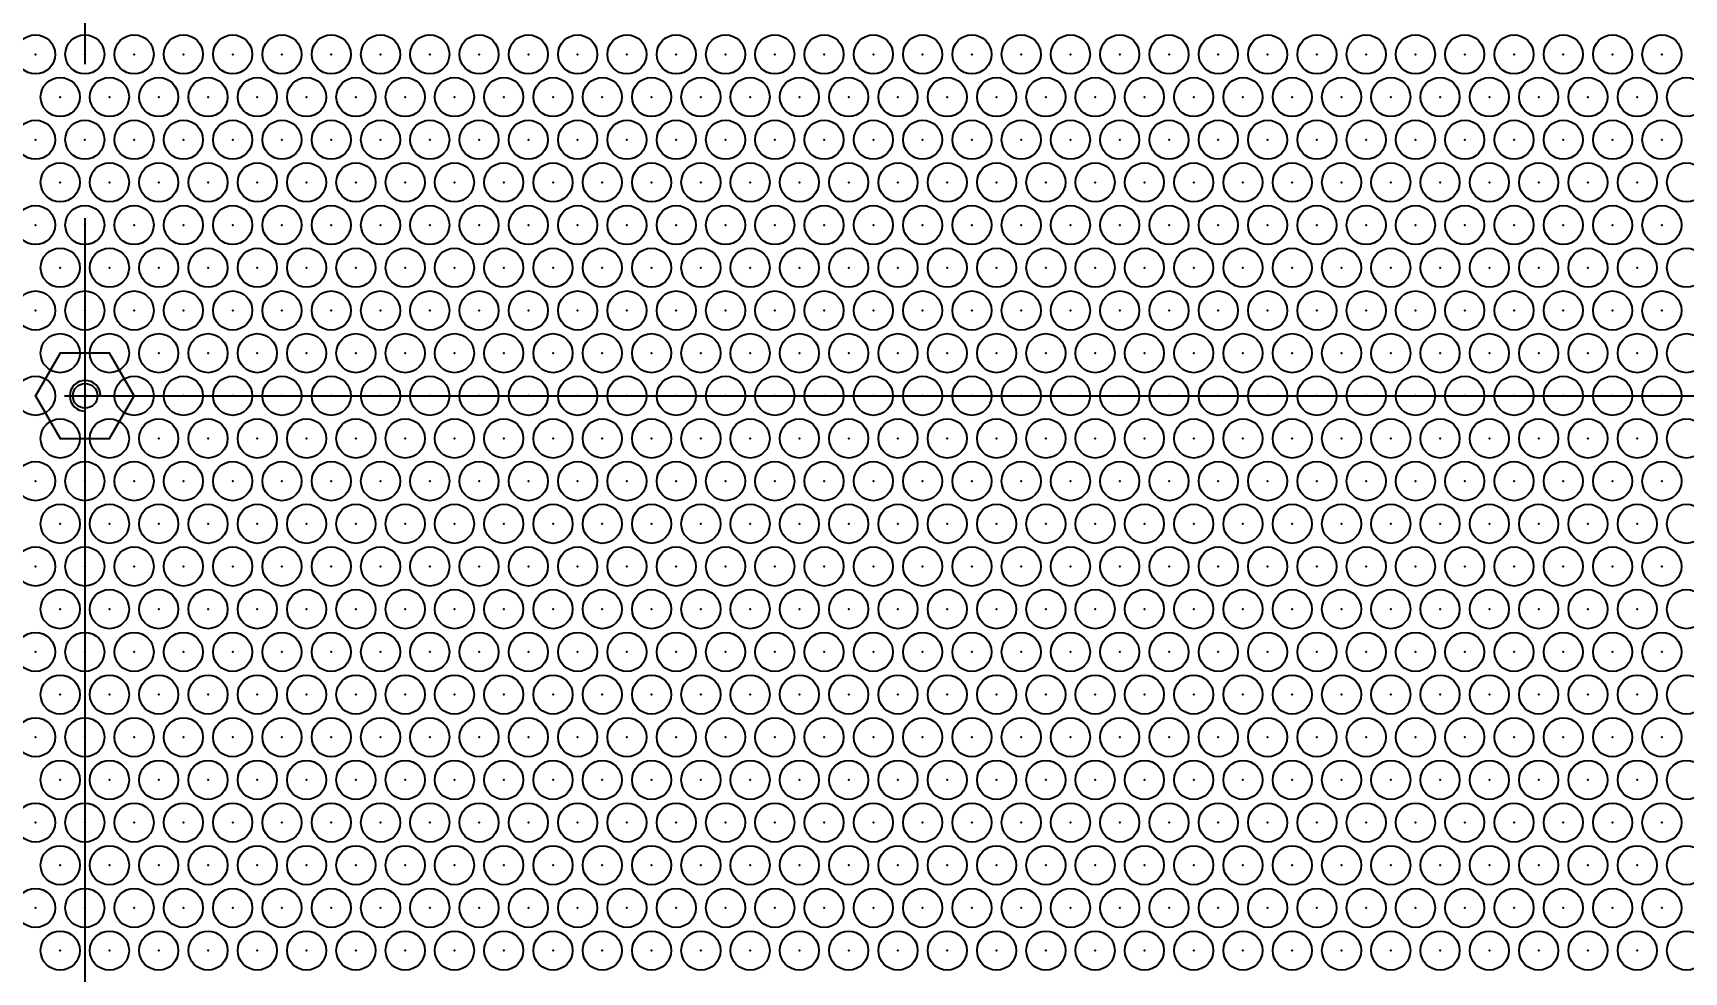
# Model space of a CAD drawing. Extents: x 193 to 9179, y 3 to 6441.
# Drawn here: x 2261 to 3333, y 4410 to 5020 of the extents above; entities that cross this region are included whole.
import ezdxf

# ---------------------------------------------------------------- set-up
doc = ezdxf.new("R2010")
doc.units = 0
doc.header["$LTSCALE"] = 400
doc.header["$MEASUREMENT"] = 0
doc.linetypes.add('CENTER', pattern=[2, 1.25, -0.25, 0.25, -0.25])
for name, color, linetype in [('1', 1, 'CENTER'), ('3', 3, 'CONTINUOUS'), ('4', 4, 'CONTINUOUS')]:
    doc.layers.add(name, color=color, linetype=linetype)
doc.styles.add('ROMANS', font='romans.shx', dxfattribs={"bigfont": 'whgtxt.shx'})

msp = doc.modelspace()

# ---------------------------------------------------------------- linework, layer by layer
at = {"layer": '1'}
msp.add_line((2294.9, 5699.9), (2294.9, 2781.2), dxfattribs=at)
at = {"layer": '3', "linetype": 'CENTER'}
for p, q in [((2278.9, 4812.3), (2262.9, 4784.6)), ((2310.9, 4812.3), (2278.9, 4812.3)), ((2326.9, 4784.6), (2310.9, 4812.3)), ((2262.9, 4784.6), (2278.9, 4756.9)), ((2310.9, 4756.9), (2326.9, 4784.6)), ((2278.9, 4756.9), (2310.9, 4756.9))]:
    msp.add_line(p, q, dxfattribs=at)
at = {"layer": '3'}
for centre, radius in [((2294.9, 4341.2), 1330.2), ((2295.1, 4784.6), 8)]:
    msp.add_circle(centre, radius, dxfattribs=at)
at = {"layer": '4'}
msp.add_line((2295.1, 4769.2), (2295.1, 4800.9), dxfattribs=at)
at = {"layer": '4', "color": 4}
for p, q in [((2281.8, 4784.6), (2310.3, 4784.6)), ((2296.2, 4784.6), (3514.6, 4784.6))]:
    msp.add_line(p, q, dxfattribs=at)
at = {"layer": '4'}
for centre in [(2262.9, 5006.3), (2294.9, 5006.3), (2326.9, 5006.3), (2358.9, 5006.3), (2390.9, 5006.3), (2422.9, 5006.3), (2454.9, 5006.3), (2486.9, 5006.3), (2518.9, 5006.3), (2550.9, 5006.3), (2582.9, 5006.3), (2614.9, 5006.3), (2646.9, 5006.3), (2678.9, 5006.3), (2710.9, 5006.3), (2742.9, 5006.3), (2774.9, 5006.3), (2806.9, 5006.3), (2838.9, 5006.3), (2870.9, 5006.3), (2902.9, 5006.3), (2934.9, 5006.3), (2966.9, 5006.3), (2998.9, 5006.3), (3030.9, 5006.3), (3062.9, 5006.3), (3094.9, 5006.3), (3126.9, 5006.3), (3158.9, 5006.3), (3190.9, 5006.3), (3222.9, 5006.3), (3254.9, 5006.3), (3286.9, 5006.3), (3318.9, 5006.3), (2278.9, 4978.6), (2310.9, 4978.6), (2342.9, 4978.6), (2374.9, 4978.6), (2406.9, 4978.6), (2438.9, 4978.6), (2470.9, 4978.6), (2502.9, 4978.6), (2534.9, 4978.6), (2566.9, 4978.6), (2598.9, 4978.6), (2630.9, 4978.6), (2662.9, 4978.6), (2694.9, 4978.6), (2726.9, 4978.6), (2758.9, 4978.6), (2790.9, 4978.6), (2822.9, 4978.6), (2854.9, 4978.6), (2886.9, 4978.6), (2918.9, 4978.6), (2950.9, 4978.6), (2982.9, 4978.6), (3014.9, 4978.6), (3046.9, 4978.6), (3078.9, 4978.6), (3110.9, 4978.6), (3142.9, 4978.6), (3174.9, 4978.6), (3206.9, 4978.6), (3238.9, 4978.6), (3270.9, 4978.6), (3302.9, 4978.6), (3334.9, 4978.6), (2262.9, 4950.9), (2294.9, 4950.9), (2326.9, 4950.9), (2358.9, 4950.9), (2390.9, 4950.9), (2422.9, 4950.9), (2454.9, 4950.9), (2486.9, 4950.9), (2518.9, 4950.9), (2550.9, 4950.9), (2582.9, 4950.9), (2614.9, 4950.9), (2646.9, 4950.9), (2678.9, 4950.9), (2710.9, 4950.9), (2742.9, 4950.9), (2774.9, 4950.9), (2806.9, 4950.9), (2838.9, 4950.9), (2870.9, 4950.9), (2902.9, 4950.9), (2934.9, 4950.9), (2966.9, 4950.9), (2998.9, 4950.9), (3030.9, 4950.9), (3062.9, 4950.9), (3094.9, 4950.9), (3126.9, 4950.9), (3158.9, 4950.9), (3190.9, 4950.9), (3222.9, 4950.9), (3254.9, 4950.9), (3286.9, 4950.9), (3318.9, 4950.9), (2278.9, 4923.2), (2310.9, 4923.2), (2342.9, 4923.2), (2374.9, 4923.2), (2406.9, 4923.2), (2438.9, 4923.2), (2470.9, 4923.2), (2502.9, 4923.2), (2534.9, 4923.2), (2566.9, 4923.2), (2598.9, 4923.2), (2630.9, 4923.2), (2662.9, 4923.2), (2694.9, 4923.2), (2726.9, 4923.2), (2758.9, 4923.2), (2790.9, 4923.2), (2822.9, 4923.2), (2854.9, 4923.2), (2886.9, 4923.2), (2918.9, 4923.2), (2950.9, 4923.2), (2982.9, 4923.2), (3014.9, 4923.2), (3046.9, 4923.2), (3078.9, 4923.2), (3110.9, 4923.2), (3142.9, 4923.2), (3174.9, 4923.2), (3206.9, 4923.2), (3238.9, 4923.2), (3270.9, 4923.2), (3302.9, 4923.2), (3334.9, 4923.2), (2262.9, 4895.5), (2294.9, 4895.5), (2326.9, 4895.5), (2358.9, 4895.5), (2390.9, 4895.5), (2422.9, 4895.5), (2454.9, 4895.5), (2486.9, 4895.5), (2518.9, 4895.5), (2550.9, 4895.5), (2582.9, 4895.5), (2614.9, 4895.5), (2646.9, 4895.5), (2678.9, 4895.5), (2710.9, 4895.5), (2742.9, 4895.5), (2774.9, 4895.5), (2806.9, 4895.5), (2838.9, 4895.5), (2870.9, 4895.5), (2902.9, 4895.5), (2934.9, 4895.5), (2966.9, 4895.5), (2998.9, 4895.5), (3030.9, 4895.5), (3062.9, 4895.5), (3094.9, 4895.5), (3126.9, 4895.5), (3158.9, 4895.5), (3190.9, 4895.5), (3222.9, 4895.5), (3254.9, 4895.5), (3286.9, 4895.5), (3318.9, 4895.5), (2278.9, 4867.8), (2310.9, 4867.8), (2342.9, 4867.8), (2374.9, 4867.8), (2406.9, 4867.8), (2438.9, 4867.8), (2470.9, 4867.8), (2502.9, 4867.8), (2534.9, 4867.8), (2566.9, 4867.8), (2598.9, 4867.8), (2630.9, 4867.8), (2662.9, 4867.8), (2694.9, 4867.8), (2726.9, 4867.8), (2758.9, 4867.8), (2790.9, 4867.8), (2822.9, 4867.8), (2854.9, 4867.8), (2886.9, 4867.8), (2918.9, 4867.8), (2950.9, 4867.8), (2982.9, 4867.8), (3014.9, 4867.8), (3046.9, 4867.8), (3078.9, 4867.8), (3110.9, 4867.8), (3142.9, 4867.8), (3174.9, 4867.8), (3206.9, 4867.8), (3238.9, 4867.8), (3270.9, 4867.8), (3302.9, 4867.8), (3334.9, 4867.8), (2262.9, 4840), (2294.9, 4840), (2326.9, 4840), (2358.9, 4840), (2390.9, 4840), (2422.9, 4840), (2454.9, 4840), (2486.9, 4840), (2518.9, 4840), (2550.9, 4840), (2582.9, 4840), (2614.9, 4840), (2646.9, 4840), (2678.9, 4840), (2710.9, 4840), (2742.9, 4840), (2774.9, 4840), (2806.9, 4840), (2838.9, 4840), (2870.9, 4840), (2902.9, 4840), (2934.9, 4840), (2966.9, 4840), (2998.9, 4840), (3030.9, 4840), (3062.9, 4840), (3094.9, 4840), (3126.9, 4840), (3158.9, 4840), (3190.9, 4840), (3222.9, 4840), (3254.9, 4840), (3286.9, 4840), (3318.9, 4840), (2278.9, 4812.3), (2310.9, 4812.3), (2342.9, 4812.3), (2374.9, 4812.3), (2406.9, 4812.3), (2438.9, 4812.3), (2470.9, 4812.3), (2502.9, 4812.3), (2534.9, 4812.3), (2566.9, 4812.3), (2598.9, 4812.3), (2630.9, 4812.3), (2662.9, 4812.3), (2694.9, 4812.3), (2726.9, 4812.3), (2758.9, 4812.3), (2790.9, 4812.3), (2822.9, 4812.3), (2854.9, 4812.3), (2886.9, 4812.3), (2918.9, 4812.3), (2950.9, 4812.3), (2982.9, 4812.3), (3014.9, 4812.3), (3046.9, 4812.3), (3078.9, 4812.3), (3110.9, 4812.3), (3142.9, 4812.3), (3174.9, 4812.3), (3206.9, 4812.3), (3238.9, 4812.3), (3270.9, 4812.3), (3302.9, 4812.3), (3334.9, 4812.3), (2262.9, 4784.6), (2326.9, 4784.6), (2358.9, 4784.6), (2390.9, 4784.6), (2422.9, 4784.6), (2454.9, 4784.6), (2486.9, 4784.6), (2518.9, 4784.6), (2550.9, 4784.6), (2582.9, 4784.6), (2614.9, 4784.6), (2646.9, 4784.6), (2678.9, 4784.6), (2710.9, 4784.6), (2742.9, 4784.6), (2774.9, 4784.6), (2806.9, 4784.6), (2838.9, 4784.6), (2870.9, 4784.6), (2902.9, 4784.6), (2934.9, 4784.6), (2966.9, 4784.6), (2998.9, 4784.6), (3030.9, 4784.6), (3062.9, 4784.6), (3094.9, 4784.6), (3126.9, 4784.6), (3158.9, 4784.6), (3190.9, 4784.6), (3222.9, 4784.6), (3254.9, 4784.6), (3286.9, 4784.6), (3318.9, 4784.6), (2278.9, 4756.9), (2310.9, 4756.9), (2342.9, 4756.9), (2374.9, 4756.9), (2406.9, 4756.9), (2438.9, 4756.9), (2470.9, 4756.9), (2502.9, 4756.9), (2534.9, 4756.9), (2566.9, 4756.9), (2598.9, 4756.9), (2630.9, 4756.9), (2662.9, 4756.9), (2694.9, 4756.9), (2726.9, 4756.9), (2758.9, 4756.9), (2790.9, 4756.9), (2822.9, 4756.9), (2854.9, 4756.9), (2886.9, 4756.9), (2918.9, 4756.9), (2950.9, 4756.9), (2982.9, 4756.9), (3014.9, 4756.9), (3046.9, 4756.9), (3078.9, 4756.9), (3110.9, 4756.9), (3142.9, 4756.9), (3174.9, 4756.9), (3206.9, 4756.9), (3238.9, 4756.9), (3270.9, 4756.9), (3302.9, 4756.9), (3334.9, 4756.9), (2262.9, 4729.2), (2294.9, 4729.2), (2326.9, 4729.2), (2358.9, 4729.2), (2390.9, 4729.2), (2422.9, 4729.2), (2454.9, 4729.2), (2486.9, 4729.2), (2518.9, 4729.2), (2550.9, 4729.2), (2582.9, 4729.2), (2614.9, 4729.2), (2646.9, 4729.2), (2678.9, 4729.2), (2710.9, 4729.2), (2742.9, 4729.2), (2774.9, 4729.2), (2806.9, 4729.2), (2838.9, 4729.2), (2870.9, 4729.2), (2902.9, 4729.2), (2934.9, 4729.2), (2966.9, 4729.2), (2998.9, 4729.2), (3030.9, 4729.2), (3062.9, 4729.2), (3094.9, 4729.2), (3126.9, 4729.2), (3158.9, 4729.2), (3190.9, 4729.2), (3222.9, 4729.2), (3254.9, 4729.2), (3286.9, 4729.2), (3318.9, 4729.2), (2278.9, 4701.5), (2310.9, 4701.5), (2342.9, 4701.5), (2374.9, 4701.5), (2406.9, 4701.5), (2438.9, 4701.5), (2470.9, 4701.5), (2502.9, 4701.5), (2534.9, 4701.5), (2566.9, 4701.5), (2598.9, 4701.5), (2630.9, 4701.5), (2662.9, 4701.5), (2694.9, 4701.5), (2726.9, 4701.5), (2758.9, 4701.5), (2790.9, 4701.5), (2822.9, 4701.5), (2854.9, 4701.5), (2886.9, 4701.5), (2918.9, 4701.5), (2950.9, 4701.5), (2982.9, 4701.5), (3014.9, 4701.5), (3046.9, 4701.5), (3078.9, 4701.5), (3110.9, 4701.5), (3142.9, 4701.5), (3174.9, 4701.5), (3206.9, 4701.5), (3238.9, 4701.5), (3270.9, 4701.5), (3302.9, 4701.5), (3334.9, 4701.5), (2262.9, 4673.8), (2294.9, 4673.8), (2326.9, 4673.8), (2358.9, 4673.8), (2390.9, 4673.8), (2422.9, 4673.8), (2454.9, 4673.8), (2486.9, 4673.8), (2518.9, 4673.8), (2550.9, 4673.8), (2582.9, 4673.8), (2614.9, 4673.8), (2646.9, 4673.8), (2678.9, 4673.8), (2710.9, 4673.8), (2742.9, 4673.8), (2774.9, 4673.8), (2806.9, 4673.8), (2838.9, 4673.8), (2870.9, 4673.8), (2902.9, 4673.8), (2934.9, 4673.8), (2966.9, 4673.8), (2998.9, 4673.8), (3030.9, 4673.8), (3062.9, 4673.8), (3094.9, 4673.8), (3126.9, 4673.8), (3158.9, 4673.8), (3190.9, 4673.8), (3222.9, 4673.8), (3254.9, 4673.8), (3286.9, 4673.8), (3318.9, 4673.8), (2278.9, 4646.1), (2310.9, 4646.1), (2342.9, 4646.1), (2374.9, 4646.1), (2406.9, 4646.1), (2438.9, 4646.1), (2470.9, 4646.1), (2502.9, 4646.1), (2534.9, 4646.1), (2566.9, 4646.1), (2598.9, 4646.1), (2630.9, 4646.1), (2662.9, 4646.1), (2694.9, 4646.1), (2726.9, 4646.1), (2758.9, 4646.1), (2790.9, 4646.1), (2822.9, 4646.1), (2854.9, 4646.1), (2886.9, 4646.1), (2918.9, 4646.1), (2950.9, 4646.1), (2982.9, 4646.1), (3014.9, 4646.1), (3046.9, 4646.1), (3078.9, 4646.1), (3110.9, 4646.1), (3142.9, 4646.1), (3174.9, 4646.1), (3206.9, 4646.1), (3238.9, 4646.1), (3270.9, 4646.1), (3302.9, 4646.1), (3334.9, 4646.1), (2262.9, 4618.3), (2294.9, 4618.3), (2326.9, 4618.3), (2358.9, 4618.3), (2390.9, 4618.3), (2422.9, 4618.3), (2454.9, 4618.3), (2486.9, 4618.3), (2518.9, 4618.3), (2550.9, 4618.3), (2582.9, 4618.3), (2614.9, 4618.3), (2646.9, 4618.3), (2678.9, 4618.3), (2710.9, 4618.3), (2742.9, 4618.3), (2774.9, 4618.3), (2806.9, 4618.3), (2838.9, 4618.3), (2870.9, 4618.3), (2902.9, 4618.3), (2934.9, 4618.3), (2966.9, 4618.3), (2998.9, 4618.3), (3030.9, 4618.3), (3062.9, 4618.3), (3094.9, 4618.3), (3126.9, 4618.3), (3158.9, 4618.3), (3190.9, 4618.3), (3222.9, 4618.3), (3254.9, 4618.3), (3286.9, 4618.3), (3318.9, 4618.3), (2278.9, 4590.6), (2310.9, 4590.6), (2342.9, 4590.6), (2374.9, 4590.6), (2406.9, 4590.6), (2438.9, 4590.6), (2470.9, 4590.6), (2502.9, 4590.6), (2534.9, 4590.6), (2566.9, 4590.6), (2598.9, 4590.6), (2630.9, 4590.6), (2662.9, 4590.6), (2694.9, 4590.6), (2726.9, 4590.6), (2758.9, 4590.6), (2790.9, 4590.6), (2822.9, 4590.6), (2854.9, 4590.6), (2886.9, 4590.6), (2918.9, 4590.6), (2950.9, 4590.6), (2982.9, 4590.6), (3014.9, 4590.6), (3046.9, 4590.6), (3078.9, 4590.6), (3110.9, 4590.6), (3142.9, 4590.6), (3174.9, 4590.6), (3206.9, 4590.6), (3238.9, 4590.6), (3270.9, 4590.6), (3302.9, 4590.6), (3334.9, 4590.6), (2262.9, 4562.9), (2294.9, 4562.9), (2326.9, 4562.9), (2358.9, 4562.9), (2390.9, 4562.9), (2422.9, 4562.9), (2454.9, 4562.9), (2486.9, 4562.9), (2518.9, 4562.9), (2550.9, 4562.9), (2582.9, 4562.9), (2614.9, 4562.9), (2646.9, 4562.9), (2678.9, 4562.9), (2710.9, 4562.9), (2742.9, 4562.9), (2774.9, 4562.9), (2806.9, 4562.9), (2838.9, 4562.9), (2870.9, 4562.9), (2902.9, 4562.9), (2934.9, 4562.9), (2966.9, 4562.9), (2998.9, 4562.9), (3030.9, 4562.9), (3062.9, 4562.9), (3094.9, 4562.9), (3126.9, 4562.9), (3158.9, 4562.9), (3190.9, 4562.9), (3222.9, 4562.9), (3254.9, 4562.9), (3286.9, 4562.9), (3318.9, 4562.9), (2278.9, 4535.2), (2310.9, 4535.2), (2342.9, 4535.2), (2374.9, 4535.2), (2406.9, 4535.2), (2438.9, 4535.2), (2470.9, 4535.2), (2502.9, 4535.2), (2534.9, 4535.2), (2566.9, 4535.2), (2598.9, 4535.2), (2630.9, 4535.2), (2662.9, 4535.2), (2694.9, 4535.2), (2726.9, 4535.2), (2758.9, 4535.2), (2790.9, 4535.2), (2822.9, 4535.2), (2854.9, 4535.2), (2886.9, 4535.2), (2918.9, 4535.2), (2950.9, 4535.2), (2982.9, 4535.2), (3014.9, 4535.2), (3046.9, 4535.2), (3078.9, 4535.2), (3110.9, 4535.2), (3142.9, 4535.2), (3174.9, 4535.2), (3206.9, 4535.2), (3238.9, 4535.2), (3270.9, 4535.2), (3302.9, 4535.2), (3334.9, 4535.2), (2262.9, 4507.5), (2294.9, 4507.5), (2326.9, 4507.5), (2358.9, 4507.5), (2390.9, 4507.5), (2422.9, 4507.5), (2454.9, 4507.5), (2486.9, 4507.5), (2518.9, 4507.5), (2550.9, 4507.5), (2582.9, 4507.5), (2614.9, 4507.5), (2646.9, 4507.5), (2678.9, 4507.5), (2710.9, 4507.5), (2742.9, 4507.5), (2774.9, 4507.5), (2806.9, 4507.5), (2838.9, 4507.5), (2870.9, 4507.5), (2902.9, 4507.5), (2934.9, 4507.5), (2966.9, 4507.5), (2998.9, 4507.5), (3030.9, 4507.5), (3062.9, 4507.5), (3094.9, 4507.5), (3126.9, 4507.5), (3158.9, 4507.5), (3190.9, 4507.5), (3222.9, 4507.5), (3254.9, 4507.5), (3286.9, 4507.5), (3318.9, 4507.5), (2278.9, 4479.8), (2310.9, 4479.8), (2342.9, 4479.8), (2374.9, 4479.8), (2406.9, 4479.8), (2438.9, 4479.8), (2470.9, 4479.8), (2502.9, 4479.8), (2534.9, 4479.8), (2566.9, 4479.8), (2598.9, 4479.8), (2630.9, 4479.8), (2662.9, 4479.8), (2694.9, 4479.8), (2726.9, 4479.8), (2758.9, 4479.8), (2790.9, 4479.8), (2822.9, 4479.8), (2854.9, 4479.8), (2886.9, 4479.8), (2918.9, 4479.8), (2950.9, 4479.8), (2982.9, 4479.8), (3014.9, 4479.8), (3046.9, 4479.8), (3078.9, 4479.8), (3110.9, 4479.8), (3142.9, 4479.8), (3174.9, 4479.8), (3206.9, 4479.8), (3238.9, 4479.8), (3270.9, 4479.8), (3302.9, 4479.8), (3334.9, 4479.8), (2262.9, 4452.1), (2294.9, 4452.1), (2326.9, 4452.1), (2358.9, 4452.1), (2390.9, 4452.1), (2422.9, 4452.1), (2454.9, 4452.1), (2486.9, 4452.1), (2518.9, 4452.1), (2550.9, 4452.1), (2582.9, 4452.1), (2614.9, 4452.1), (2646.9, 4452.1), (2678.9, 4452.1), (2710.9, 4452.1), (2742.9, 4452.1), (2774.9, 4452.1), (2806.9, 4452.1), (2838.9, 4452.1), (2870.9, 4452.1), (2902.9, 4452.1), (2934.9, 4452.1), (2966.9, 4452.1), (2998.9, 4452.1), (3030.9, 4452.1), (3062.9, 4452.1), (3094.9, 4452.1), (3126.9, 4452.1), (3158.9, 4452.1), (3190.9, 4452.1), (3222.9, 4452.1), (3254.9, 4452.1), (3286.9, 4452.1), (3318.9, 4452.1), (2278.9, 4424.4), (2310.9, 4424.4), (2342.9, 4424.4), (2374.9, 4424.4), (2406.9, 4424.4), (2438.9, 4424.4), (2470.9, 4424.4), (2502.9, 4424.4), (2534.9, 4424.4), (2566.9, 4424.4), (2598.9, 4424.4), (2630.9, 4424.4), (2662.9, 4424.4), (2694.9, 4424.4), (2726.9, 4424.4), (2758.9, 4424.4), (2790.9, 4424.4), (2822.9, 4424.4), (2854.9, 4424.4), (2886.9, 4424.4), (2918.9, 4424.4), (2950.9, 4424.4), (2982.9, 4424.4), (3014.9, 4424.4), (3046.9, 4424.4), (3078.9, 4424.4), (3110.9, 4424.4), (3142.9, 4424.4), (3174.9, 4424.4), (3206.9, 4424.4), (3238.9, 4424.4), (3270.9, 4424.4), (3302.9, 4424.4), (3334.9, 4424.4)]:
    msp.add_circle(centre, 12.7, dxfattribs=at)
msp.add_arc((2295.1, 4784.6), 10, 0, 270, dxfattribs=at)
for p in [(2262.9, 5006.3), (2294.9, 5006.3), (2326.9, 5006.3), (2358.9, 5006.3), (2390.9, 5006.3), (2422.9, 5006.3), (2454.9, 5006.3), (2486.9, 5006.3), (2518.9, 5006.3), (2550.9, 5006.3), (2582.9, 5006.3), (2614.9, 5006.3), (2646.9, 5006.3), (2678.9, 5006.3), (2710.9, 5006.3), (2742.9, 5006.3), (2774.9, 5006.3), (2806.9, 5006.3), (2838.9, 5006.3), (2870.9, 5006.3), (2902.9, 5006.3), (2934.9, 5006.3), (2966.9, 5006.3), (2998.9, 5006.3), (3030.9, 5006.3), (3062.9, 5006.3), (3094.9, 5006.3), (3126.9, 5006.3), (3158.9, 5006.3), (3190.9, 5006.3), (3222.9, 5006.3), (3254.9, 5006.3), (3286.9, 5006.3), (3318.9, 5006.3), (2278.9, 4978.6), (2310.9, 4978.6), (2342.9, 4978.6), (2374.9, 4978.6), (2406.9, 4978.6), (2438.9, 4978.6), (2470.9, 4978.6), (2502.9, 4978.6), (2534.9, 4978.6), (2566.9, 4978.6), (2598.9, 4978.6), (2630.9, 4978.6), (2662.9, 4978.6), (2694.9, 4978.6), (2726.9, 4978.6), (2758.9, 4978.6), (2790.9, 4978.6), (2822.9, 4978.6), (2854.9, 4978.6), (2886.9, 4978.6), (2918.9, 4978.6), (2950.9, 4978.6), (2982.9, 4978.6), (3014.9, 4978.6), (3046.9, 4978.6), (3078.9, 4978.6), (3110.9, 4978.6), (3142.9, 4978.6), (3174.9, 4978.6), (3206.9, 4978.6), (3238.9, 4978.6), (3270.9, 4978.6), (3302.9, 4978.6), (2262.9, 4950.9), (2294.9, 4950.9), (2326.9, 4950.9), (2358.9, 4950.9), (2390.9, 4950.9), (2422.9, 4950.9), (2454.9, 4950.9), (2486.9, 4950.9), (2518.9, 4950.9), (2550.9, 4950.9), (2582.9, 4950.9), (2614.9, 4950.9), (2646.9, 4950.9), (2678.9, 4950.9), (2710.9, 4950.9), (2742.9, 4950.9), (2774.9, 4950.9), (2806.9, 4950.9), (2838.9, 4950.9), (2870.9, 4950.9), (2902.9, 4950.9), (2934.9, 4950.9), (2966.9, 4950.9), (2998.9, 4950.9), (3030.9, 4950.9), (3062.9, 4950.9), (3094.9, 4950.9), (3126.9, 4950.9), (3158.9, 4950.9), (3190.9, 4950.9), (3222.9, 4950.9), (3254.9, 4950.9), (3286.9, 4950.9), (3318.9, 4950.9), (2278.9, 4923.2), (2310.9, 4923.2), (2342.9, 4923.2), (2374.9, 4923.2), (2406.9, 4923.2), (2438.9, 4923.2), (2470.9, 4923.2), (2502.9, 4923.2), (2534.9, 4923.2), (2566.9, 4923.2), (2598.9, 4923.2), (2630.9, 4923.2), (2662.9, 4923.2), (2694.9, 4923.2), (2726.9, 4923.2), (2758.9, 4923.2), (2790.9, 4923.2), (2822.9, 4923.2), (2854.9, 4923.2), (2886.9, 4923.2), (2918.9, 4923.2), (2950.9, 4923.2), (2982.9, 4923.2), (3014.9, 4923.2), (3046.9, 4923.2), (3078.9, 4923.2), (3110.9, 4923.2), (3142.9, 4923.2), (3174.9, 4923.2), (3206.9, 4923.2), (3238.9, 4923.2), (3270.9, 4923.2), (3302.9, 4923.2), (2262.9, 4895.5), (2294.9, 4895.5), (2326.9, 4895.5), (2358.9, 4895.5), (2390.9, 4895.5), (2422.9, 4895.5), (2454.9, 4895.5), (2486.9, 4895.5), (2518.9, 4895.5), (2550.9, 4895.5), (2582.9, 4895.5), (2614.9, 4895.5), (2646.9, 4895.5), (2678.9, 4895.5), (2710.9, 4895.5), (2742.9, 4895.5), (2774.9, 4895.5), (2806.9, 4895.5), (2838.9, 4895.5), (2870.9, 4895.5), (2902.9, 4895.5), (2934.9, 4895.5), (2966.9, 4895.5), (2998.9, 4895.5), (3030.9, 4895.5), (3062.9, 4895.5), (3094.9, 4895.5), (3126.9, 4895.5), (3158.9, 4895.5), (3190.9, 4895.5), (3222.9, 4895.5), (3254.9, 4895.5), (3286.9, 4895.5), (3318.9, 4895.5), (2278.9, 4867.8), (2310.9, 4867.8), (2342.9, 4867.8), (2374.9, 4867.8), (2406.9, 4867.8), (2438.9, 4867.8), (2470.9, 4867.8), (2502.9, 4867.8), (2534.9, 4867.8), (2566.9, 4867.8), (2598.9, 4867.8), (2630.9, 4867.8), (2662.9, 4867.8), (2694.9, 4867.8), (2726.9, 4867.8), (2758.9, 4867.8), (2790.9, 4867.8), (2822.9, 4867.8), (2854.9, 4867.8), (2886.9, 4867.8), (2918.9, 4867.8), (2950.9, 4867.8), (2982.9, 4867.8), (3014.9, 4867.8), (3046.9, 4867.8), (3078.9, 4867.8), (3110.9, 4867.8), (3142.9, 4867.8), (3174.9, 4867.8), (3206.9, 4867.8), (3238.9, 4867.8), (3270.9, 4867.8), (3302.9, 4867.8), (2262.9, 4840), (2294.9, 4840), (2326.9, 4840), (2358.9, 4840), (2390.9, 4840), (2422.9, 4840), (2454.9, 4840), (2486.9, 4840), (2518.9, 4840), (2550.9, 4840), (2582.9, 4840), (2614.9, 4840), (2646.9, 4840), (2678.9, 4840), (2710.9, 4840), (2742.9, 4840), (2774.9, 4840), (2806.9, 4840), (2838.9, 4840), (2870.9, 4840), (2902.9, 4840), (2934.9, 4840), (2966.9, 4840), (2998.9, 4840), (3030.9, 4840), (3062.9, 4840), (3094.9, 4840), (3126.9, 4840), (3158.9, 4840), (3190.9, 4840), (3222.9, 4840), (3254.9, 4840), (3286.9, 4840), (3318.9, 4840), (2278.9, 4812.3), (2310.9, 4812.3), (2342.9, 4812.3), (2374.9, 4812.3), (2406.9, 4812.3), (2438.9, 4812.3), (2470.9, 4812.3), (2502.9, 4812.3), (2534.9, 4812.3), (2566.9, 4812.3), (2598.9, 4812.3), (2630.9, 4812.3), (2662.9, 4812.3), (2694.9, 4812.3), (2726.9, 4812.3), (2758.9, 4812.3), (2790.9, 4812.3), (2822.9, 4812.3), (2854.9, 4812.3), (2886.9, 4812.3), (2918.9, 4812.3), (2950.9, 4812.3), (2982.9, 4812.3), (3014.9, 4812.3), (3046.9, 4812.3), (3078.9, 4812.3), (3110.9, 4812.3), (3142.9, 4812.3), (3174.9, 4812.3), (3206.9, 4812.3), (3238.9, 4812.3), (3270.9, 4812.3), (3302.9, 4812.3), (2262.9, 4784.6), (2294.9, 4784.6), (2296.1, 4784.6), (2296.2, 4784.6), (2326.9, 4784.6), (2358.9, 4784.6), (2390.9, 4784.6), (2422.9, 4784.6), (2454.9, 4784.6), (2486.9, 4784.6), (2518.9, 4784.6), (2550.9, 4784.6), (2582.9, 4784.6), (2614.9, 4784.6), (2646.9, 4784.6), (2678.9, 4784.6), (2710.9, 4784.6), (2742.9, 4784.6), (2774.9, 4784.6), (2806.9, 4784.6), (2838.9, 4784.6), (2870.9, 4784.6), (2902.9, 4784.6), (2934.9, 4784.6), (2966.9, 4784.6), (2998.9, 4784.6), (3030.9, 4784.6), (3062.9, 4784.6), (3094.9, 4784.6), (3126.9, 4784.6), (3158.9, 4784.6), (3190.9, 4784.6), (3222.9, 4784.6), (3254.9, 4784.6), (3286.9, 4784.6), (3318.9, 4784.6), (2278.9, 4756.9), (2310.9, 4756.9), (2342.9, 4756.9), (2374.9, 4756.9), (2406.9, 4756.9), (2438.9, 4756.9), (2470.9, 4756.9), (2502.9, 4756.9), (2534.9, 4756.9), (2566.9, 4756.9), (2598.9, 4756.9), (2630.9, 4756.9), (2662.9, 4756.9), (2694.9, 4756.9), (2726.9, 4756.9), (2758.9, 4756.9), (2790.9, 4756.9), (2822.9, 4756.9), (2854.9, 4756.9), (2886.9, 4756.9), (2918.9, 4756.9), (2950.9, 4756.9), (2982.9, 4756.9), (3014.9, 4756.9), (3046.9, 4756.9), (3078.9, 4756.9), (3110.9, 4756.9), (3142.9, 4756.9), (3174.9, 4756.9), (3206.9, 4756.9), (3238.9, 4756.9), (3270.9, 4756.9), (3302.9, 4756.9), (2262.9, 4729.2), (2294.9, 4729.2), (2326.9, 4729.2), (2358.9, 4729.2), (2390.9, 4729.2), (2422.9, 4729.2), (2454.9, 4729.2), (2486.9, 4729.2), (2518.9, 4729.2), (2550.9, 4729.2), (2582.9, 4729.2), (2614.9, 4729.2), (2646.9, 4729.2), (2678.9, 4729.2), (2710.9, 4729.2), (2742.9, 4729.2), (2774.9, 4729.2), (2806.9, 4729.2), (2838.9, 4729.2), (2870.9, 4729.2), (2902.9, 4729.2), (2934.9, 4729.2), (2966.9, 4729.2), (2998.9, 4729.2), (3030.9, 4729.2), (3062.9, 4729.2), (3094.9, 4729.2), (3126.9, 4729.2), (3158.9, 4729.2), (3190.9, 4729.2), (3222.9, 4729.2), (3254.9, 4729.2), (3286.9, 4729.2), (3318.9, 4729.2), (2278.9, 4701.5), (2310.9, 4701.5), (2342.9, 4701.5), (2374.9, 4701.5), (2406.9, 4701.5), (2438.9, 4701.5), (2470.9, 4701.5), (2502.9, 4701.5), (2534.9, 4701.5), (2566.9, 4701.5), (2598.9, 4701.5), (2630.9, 4701.5), (2662.9, 4701.5), (2694.9, 4701.5), (2726.9, 4701.5), (2758.9, 4701.5), (2790.9, 4701.5), (2822.9, 4701.5), (2854.9, 4701.5), (2886.9, 4701.5), (2918.9, 4701.5), (2950.9, 4701.5), (2982.9, 4701.5), (3014.9, 4701.5), (3046.9, 4701.5), (3078.9, 4701.5), (3110.9, 4701.5), (3142.9, 4701.5), (3174.9, 4701.5), (3206.9, 4701.5), (3238.9, 4701.5), (3270.9, 4701.5), (3302.9, 4701.5), (2262.9, 4673.8), (2294.9, 4673.8), (2326.9, 4673.8), (2358.9, 4673.8), (2390.9, 4673.8), (2422.9, 4673.8), (2454.9, 4673.8), (2486.9, 4673.8), (2518.9, 4673.8), (2550.9, 4673.8), (2582.9, 4673.8), (2614.9, 4673.8), (2646.9, 4673.8), (2678.9, 4673.8), (2710.9, 4673.8), (2742.9, 4673.8), (2774.9, 4673.8), (2806.9, 4673.8), (2838.9, 4673.8), (2870.9, 4673.8), (2902.9, 4673.8), (2934.9, 4673.8), (2966.9, 4673.8), (2998.9, 4673.8), (3030.9, 4673.8), (3062.9, 4673.8), (3094.9, 4673.8), (3126.9, 4673.8), (3158.9, 4673.8), (3190.9, 4673.8), (3222.9, 4673.8), (3254.9, 4673.8), (3286.9, 4673.8), (3318.9, 4673.8), (2278.9, 4646.1), (2310.9, 4646.1), (2342.9, 4646.1), (2374.9, 4646.1), (2406.9, 4646.1), (2438.9, 4646.1), (2470.9, 4646.1), (2502.9, 4646.1), (2534.9, 4646.1), (2566.9, 4646.1), (2598.9, 4646.1), (2630.9, 4646.1), (2662.9, 4646.1), (2694.9, 4646.1), (2726.9, 4646.1), (2758.9, 4646.1), (2790.9, 4646.1), (2822.9, 4646.1), (2854.9, 4646.1), (2886.9, 4646.1), (2918.9, 4646.1), (2950.9, 4646.1), (2982.9, 4646.1), (3014.9, 4646.1), (3046.9, 4646.1), (3078.9, 4646.1), (3110.9, 4646.1), (3142.9, 4646.1), (3174.9, 4646.1), (3206.9, 4646.1), (3238.9, 4646.1), (3270.9, 4646.1), (3302.9, 4646.1), (2262.9, 4618.3), (2294.9, 4618.3), (2326.9, 4618.3), (2358.9, 4618.3), (2390.9, 4618.3), (2422.9, 4618.3), (2454.9, 4618.3), (2486.9, 4618.3), (2518.9, 4618.3), (2550.9, 4618.3), (2582.9, 4618.3), (2614.9, 4618.3), (2646.9, 4618.3), (2678.9, 4618.3), (2710.9, 4618.3), (2742.9, 4618.3), (2774.9, 4618.3), (2806.9, 4618.3), (2838.9, 4618.3), (2870.9, 4618.3), (2902.9, 4618.3), (2934.9, 4618.3), (2966.9, 4618.3), (2998.9, 4618.3), (3030.9, 4618.3), (3062.9, 4618.3), (3094.9, 4618.3), (3126.9, 4618.3), (3158.9, 4618.3), (3190.9, 4618.3), (3222.9, 4618.3), (3254.9, 4618.3), (3286.9, 4618.3), (3318.9, 4618.3), (2278.9, 4590.6), (2310.9, 4590.6), (2342.9, 4590.6), (2374.9, 4590.6), (2406.9, 4590.6), (2438.9, 4590.6), (2470.9, 4590.6), (2502.9, 4590.6), (2534.9, 4590.6), (2566.9, 4590.6), (2598.9, 4590.6), (2630.9, 4590.6), (2662.9, 4590.6), (2694.9, 4590.6), (2726.9, 4590.6), (2758.9, 4590.6), (2790.9, 4590.6), (2822.9, 4590.6), (2854.9, 4590.6), (2886.9, 4590.6), (2918.9, 4590.6), (2950.9, 4590.6), (2982.9, 4590.6), (3014.9, 4590.6), (3046.9, 4590.6), (3078.9, 4590.6), (3110.9, 4590.6), (3142.9, 4590.6), (3174.9, 4590.6), (3206.9, 4590.6), (3238.9, 4590.6), (3270.9, 4590.6), (3302.9, 4590.6), (2262.9, 4562.9), (2294.9, 4562.9), (2326.9, 4562.9), (2358.9, 4562.9), (2390.9, 4562.9), (2422.9, 4562.9), (2454.9, 4562.9), (2486.9, 4562.9), (2518.9, 4562.9), (2550.9, 4562.9), (2582.9, 4562.9), (2614.9, 4562.9), (2646.9, 4562.9), (2678.9, 4562.9), (2710.9, 4562.9), (2742.9, 4562.9), (2774.9, 4562.9), (2806.9, 4562.9), (2838.9, 4562.9), (2870.9, 4562.9), (2902.9, 4562.9), (2934.9, 4562.9), (2966.9, 4562.9), (2998.9, 4562.9), (3030.9, 4562.9), (3062.9, 4562.9), (3094.9, 4562.9), (3126.9, 4562.9), (3158.9, 4562.9), (3190.9, 4562.9), (3222.9, 4562.9), (3254.9, 4562.9), (3286.9, 4562.9), (3318.9, 4562.9), (2278.9, 4535.2), (2310.9, 4535.2), (2342.9, 4535.2), (2374.9, 4535.2), (2406.9, 4535.2), (2438.9, 4535.2), (2470.9, 4535.2), (2502.9, 4535.2), (2534.9, 4535.2), (2566.9, 4535.2), (2598.9, 4535.2), (2630.9, 4535.2), (2662.9, 4535.2), (2694.9, 4535.2), (2726.9, 4535.2), (2758.9, 4535.2), (2790.9, 4535.2), (2822.9, 4535.2), (2854.9, 4535.2), (2886.9, 4535.2), (2918.9, 4535.2), (2950.9, 4535.2), (2982.9, 4535.2), (3014.9, 4535.2), (3046.9, 4535.2), (3078.9, 4535.2), (3110.9, 4535.2), (3142.9, 4535.2), (3174.9, 4535.2), (3206.9, 4535.2), (3238.9, 4535.2), (3270.9, 4535.2), (3302.9, 4535.2), (2262.9, 4507.5), (2294.9, 4507.5), (2326.9, 4507.5), (2358.9, 4507.5), (2390.9, 4507.5), (2422.9, 4507.5), (2454.9, 4507.5), (2486.9, 4507.5), (2518.9, 4507.5), (2550.9, 4507.5), (2582.9, 4507.5), (2614.9, 4507.5), (2646.9, 4507.5), (2678.9, 4507.5), (2710.9, 4507.5), (2742.9, 4507.5), (2774.9, 4507.5), (2806.9, 4507.5), (2838.9, 4507.5), (2870.9, 4507.5), (2902.9, 4507.5), (2934.9, 4507.5), (2966.9, 4507.5), (2998.9, 4507.5), (3030.9, 4507.5), (3062.9, 4507.5), (3094.9, 4507.5), (3126.9, 4507.5), (3158.9, 4507.5), (3190.9, 4507.5), (3222.9, 4507.5), (3254.9, 4507.5), (3286.9, 4507.5), (3318.9, 4507.5), (2278.9, 4479.8), (2310.9, 4479.8), (2342.9, 4479.8), (2374.9, 4479.8), (2406.9, 4479.8), (2438.9, 4479.8), (2470.9, 4479.8), (2502.9, 4479.8), (2534.9, 4479.8), (2566.9, 4479.8), (2598.9, 4479.8), (2630.9, 4479.8), (2662.9, 4479.8), (2694.9, 4479.8), (2726.9, 4479.8), (2758.9, 4479.8), (2790.9, 4479.8), (2822.9, 4479.8), (2854.9, 4479.8), (2886.9, 4479.8), (2918.9, 4479.8), (2950.9, 4479.8), (2982.9, 4479.8), (3014.9, 4479.8), (3046.9, 4479.8), (3078.9, 4479.8), (3110.9, 4479.8), (3142.9, 4479.8), (3174.9, 4479.8), (3206.9, 4479.8), (3238.9, 4479.8), (3270.9, 4479.8), (3302.9, 4479.8), (2262.9, 4452.1), (2294.9, 4452.1), (2326.9, 4452.1), (2358.9, 4452.1), (2390.9, 4452.1), (2422.9, 4452.1), (2454.9, 4452.1), (2486.9, 4452.1), (2518.9, 4452.1), (2550.9, 4452.1), (2582.9, 4452.1), (2614.9, 4452.1), (2646.9, 4452.1), (2678.9, 4452.1), (2710.9, 4452.1), (2742.9, 4452.1), (2774.9, 4452.1), (2806.9, 4452.1), (2838.9, 4452.1), (2870.9, 4452.1), (2902.9, 4452.1), (2934.9, 4452.1), (2966.9, 4452.1), (2998.9, 4452.1), (3030.9, 4452.1), (3062.9, 4452.1), (3094.9, 4452.1), (3126.9, 4452.1), (3158.9, 4452.1), (3190.9, 4452.1), (3222.9, 4452.1), (3254.9, 4452.1), (3286.9, 4452.1), (3318.9, 4452.1), (2278.9, 4424.4), (2310.9, 4424.4), (2342.9, 4424.4), (2374.9, 4424.4), (2406.9, 4424.4), (2438.9, 4424.4), (2470.9, 4424.4), (2502.9, 4424.4), (2534.9, 4424.4), (2566.9, 4424.4), (2598.9, 4424.4), (2630.9, 4424.4), (2662.9, 4424.4), (2694.9, 4424.4), (2726.9, 4424.4), (2758.9, 4424.4), (2790.9, 4424.4), (2822.9, 4424.4), (2854.9, 4424.4), (2886.9, 4424.4), (2918.9, 4424.4), (2950.9, 4424.4), (2982.9, 4424.4), (3014.9, 4424.4), (3046.9, 4424.4), (3078.9, 4424.4), (3110.9, 4424.4), (3142.9, 4424.4), (3174.9, 4424.4), (3206.9, 4424.4), (3238.9, 4424.4), (3270.9, 4424.4), (3302.9, 4424.4)]:
    msp.add_point(p, dxfattribs=at)

# ---------------------------------------------------------------- texts
at = {"layer": '3', "color": 2, "insert": (2651.1, 4570.9), "char_height": 33, "attachment_point": 4, "style": 'ROMANS'}
msp.add_mtext('\\A1;', dxfattribs=at)

doc.saveas('drawing.dxf')
